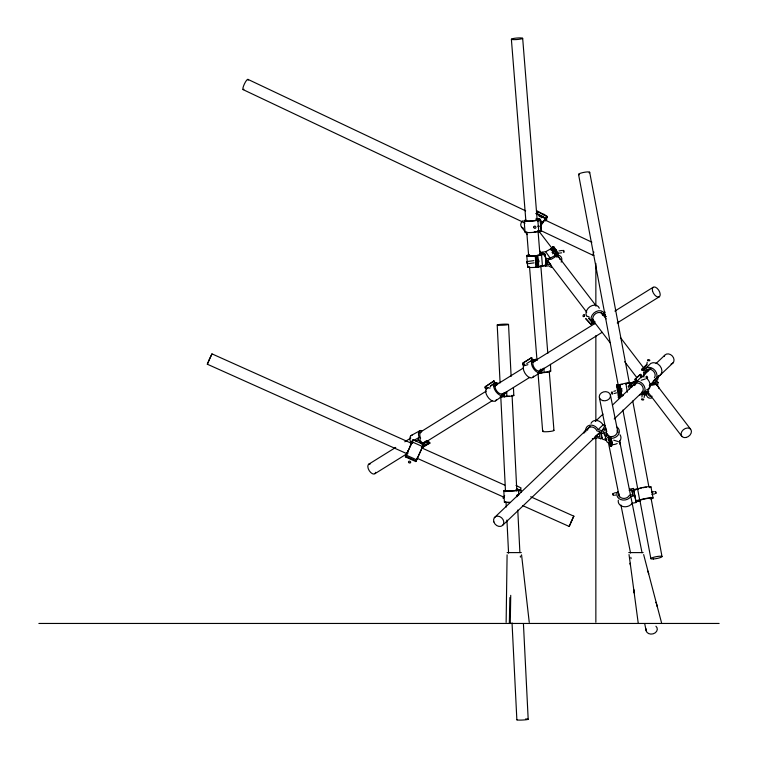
<?xml version="1.0" encoding="UTF-8"?>
<svg xmlns="http://www.w3.org/2000/svg" width="758" height="758" viewBox="0 0 758 758"><rect width="100%" height="100%" fill="white"/><g stroke="black" fill="none" stroke-linecap="round" stroke-linejoin="round"><path stroke-width="1.14" d="M584.75 431.624L584.541 430.999L583.992 433.178M506.136 622.337L507.093 554.847M645.863 391.365L648.242 394.122A5.486 3.629 -47.8 0 0 652.088 396.263M510.267 623.455L510.731 595.343M509.338 623.455L509.888 597.588M645.314 373.855L645.333 372.879L649.416 368.994M504.354 496.575L503.094 498.224L503.795 496.528M505.889 490.653A5.486 0.474 -2.8 0 0 510.248 490.938A5.486 0.474 -2.8 0 0 516.53 490.312L521.002 490.028L518.463 490.284A7.542 0.654 -2.9 0 1 507.945 491.165A7.542 0.654 -2.9 0 1 505.141 490.35M563.232 251.144C563.677 248.349 564.918 253.845 563.393 252.007M592.349 438.607L595.731 438.56L597.342 437.688L600.961 438.806L601.776 430.677L603.974 428.583M407.179 453.824L207.322 364.21L209.483 358.96L211.965 353.863L411.821 443.477M211.956 353.929L207.322 364.21M573.418 516.918L573.872 516.132L569.23 526.478L569.514 525.616M421.77 448.452L417.374 458.164M428.251 442.018L428.422 441.004M541.809 253.513L542.036 252.206L545.684 251.694L550.867 248.795L555.406 255.294L555.121 256.962L551.322 259.236L547.996 259.691L547.172 264.533L550.27 264.106A5.486 3.942 -34.9 0 0 551.057 265.035M542.036 252.206L546.565 258.705L545.267 266.304L548.925 265.793A7.542 5.429 -34.9 0 0 552.051 267.403M550.678 249.903L550.867 248.795M553.217 251.921L552.08 250.292L552.677 246.776L553.71 246.634L558.248 253.134L557.897 255.143L553.368 248.643L553.71 246.634M559.944 259.407A5.486 3.942 -34.9 0 0 557.282 256.81L556.618 256.801L557.215 253.276L552.677 246.776M648.099 369.165L645.645 371.496L641.789 369.999L641.969 369.042L646.858 364.38M647.209 362.135L646.688 365.337L641.789 369.999M641.893 397.059L642.282 394.946M644.101 397.562L644.49 395.449M644.167 392.653L646.555 394.814L644.527 395.259L644.707 394.302L643.125 392.871M651.814 383.832L652.827 384.23L653.462 380.819A7.542 6.073 46.4 0 0 655.073 370.52A7.542 6.073 46.4 0 0 644.262 369.658L641.969 369.042M644.167 369.895L649.161 364.986A7.542 6.073 46.4 0 1 659.962 365.858A7.542 6.073 46.4 0 1 658.351 376.158L657.726 379.559L652.827 384.23M658.996 388.608A7.542 4.993 -47.8 0 0 657.499 385.831L658.124 382.43L656.381 380.848M538.047 260.619C538.512 258.677 539.743 262.524 538.426 262.126M504.108 496.168L504.648 495.505M609.186 440.114C609.953 436.58 607.205 441.933 609.025 440.483M551.938 252.31L552.705 252.338L552.753 253.892M645.2 391.062L646.782 392.502L649.862 387.528L650.487 384.126L658.124 382.43M648.734 391.232L648.46 392.123L646.782 392.502M519.979 490.53L516.928 488.645M415.109 459.13L416.635 460.097L422.632 446.595L412.229 441.933L406.042 455.672L406.203 455.132L414.361 458.789M407.093 453.161L406.885 453.796L413.015 439.763L423.419 444.434L422.49 446.746M645.645 371.496L645.882 370.908A5.486 4.415 46.4 0 1 652.752 370.539A5.486 4.415 46.4 0 1 654.41 377.73M405.359 456.885L405.625 456.24L416.028 460.902L415.763 461.556L405.359 456.885L407.757 451.512M415.877 441.052L418.236 439.763L419.165 437.451A7.542 3.913 61.3 0 1 422.159 430.752M423.419 444.434L421.931 447.542L424.035 446.396L424.963 444.084L426.299 444.226L427.891 442.994L426.621 441.544L424.366 442.189L423.523 444.292L419.828 440.066L420.614 438.115A5.486 2.852 61.3 0 1 421.202 432.401M422.054 447.779L429.919 442.975L428.384 441.222L426.479 442.255M569.599 525.408L570.158 524.043M406.762 453.71L408.012 450.745M570.442 523.39L571.058 521.968M571.219 521.608L571.721 520.5M571.883 520.14L572.517 518.766M537.583 211.207L536.579 213.368L546.423 218.664L536.323 213.358L537.583 211.207L547.428 216.504L546.423 218.664A7.542 1.507 -61.7 0 1 546.471 220.502M540.966 224.396L541.78 222.662L545.684 218.863L535.84 213.576M540.738 225.78L545.684 218.863M547.428 216.504L545.495 220.464A5.486 1.099 -61.7 0 1 545.618 220.948M572.669 518.453L573.2 517.354M410.391 445.249L413.015 439.763M410.438 445.316L411.954 442.151M416.028 460.902L417.222 458.41M415.763 461.556L416.606 459.793M519.486 490.976L521.106 488.01L516.027 485.414M517.411 496.12L518.32 494.358M609.83 443.98L607.054 441.999L606.22 440.332L602.601 439.204L601.009 432.951L604.884 425.579M611.422 446.509L609.83 440.265L610.853 438.314L612.445 444.558L611.422 446.509L610.398 446.197L608.248 437.726L609.091 436.106L606.552 433.301L603.254 432.278L605.727 427.578L606.788 431.747M617.145 430.468A5.486 4.529 -14.3 0 1 611.336 436.627L610.607 436.523L608.807 439.943L609.83 440.265M610.398 446.197L612.199 442.776L610.607 436.523M535.271 360.476L537.327 359.927M592.102 319.042L593.959 321.127L591.458 324.585L590.672 324.178L592.102 322.207L588.559 318.237M591.06 320.227L593.884 323.401L595.068 321.771M633.764 384.998L637.108 381.918M573.825 516.179L530.657 496.755M641.571 392.398A5.486 4.415 46.4 0 0 642.727 386.902A5.486 4.415 46.4 0 0 637.478 383.046L636.824 383.122L634.986 379.303L639.875 374.642L640.785 374.357L642.102 376.508A7.542 6.073 46.4 0 1 644.129 376.934M629.595 389.015L628.335 386.391L633.233 381.729L635.375 381.066M634.986 379.303L640.785 374.357M628.335 386.391L631.547 385.396L632.21 383.643L636.237 380.118A1.137 0.625 72.8 0 0 636.322 380.469M632.039 385.708L630.41 387.262L632.361 386.656M635.886 379.028L636.938 381.198L641.827 376.536M494.387 517.648L590.188 426.318M595.324 421.429L603.027 414.086M612.436 405.123L636.388 382.288M641.514 377.399L650.933 368.426M656.058 363.527L664.614 355.379M634.152 385.576L635.782 384.022M585.763 431.946A7.542 6.073 46.4 0 1 589.819 425.191A7.542 6.073 46.4 0 1 598.157 429.559L603.046 424.887L604.856 425.456M653.462 380.819L658.351 376.158M595.002 436.703L600.251 432.088M502.999 524.962L599.663 432.818M614.207 418.956L643.296 391.232M649.284 385.528L673.237 362.694M600.961 438.806L602.193 437.631M546.565 258.705L550.223 258.203L555.406 255.294M540.075 230.849L537.716 230.783M494.026 380.923L485.48 386.637L494.026 380.923L496.016 384.666L494.434 385.794M486.608 388.778L488.37 387.528M490.132 386.286L494.529 383.169L493.401 381.028M490.663 385.993L495.069 382.885L494.387 383.254A7.542 3.97 54.7 0 0 497.618 393.573A7.542 3.97 54.7 0 0 504.449 392.635L506.685 392.227L501.891 395.629M494.207 383.927L495.969 382.676L498.556 383.368M524.081 365.185L523.939 365.28A7.542 4.046 58.1 0 0 526.459 375.201A7.542 4.046 58.1 0 0 533.566 376.053M494.529 386.135L497.542 384.477M523.702 364.456L522.954 363.006L531.131 357.918L532.116 360.192A7.542 4.046 58.1 0 0 535.404 370.899A7.542 4.046 58.1 0 0 541.923 369.317L544.055 368.701L539.999 371.221M501.815 394.501L504.449 392.635M495.58 400.849L503.501 395.24M540.454 369.184A5.486 2.937 58.1 0 1 535.413 369.26A5.486 2.937 58.1 0 1 533.367 361.793L531.737 357.738L522.954 363.006M605.235 312.135L603.728 313.073L605.092 314.608M526.763 363.518L532.258 360.097M530.894 361.149L533.623 359.453L536.105 359.965M368.596 464.303L395.733 447.419M404.781 441.791L410.817 438.039M418.861 433.036L486.21 391.137M494.254 386.125L523.408 367.99M532.457 362.362L594.784 323.59M614.89 311.083L653.093 287.31M532.921 362.277L535.205 361.244M540.103 370.444L541.923 369.317M374.935 473.684L408.107 453.047M424.196 443.032L492.548 400.508M501.597 394.88L529.747 377.37M538.796 371.742L602.127 332.336M617.211 322.955L659.432 296.691M532.883 377.266L541.06 372.178M487.148 388.484L486.465 388.854A7.542 3.97 54.7 0 0 488.91 398.376A7.542 3.97 54.7 0 0 496.31 399.769M411.026 435.575L419.581 430.895M419.165 437.451L410.609 442.132A7.542 3.913 61.3 0 1 412.163 435.168M411.168 443.629L413.053 442.596M425.257 441.488L426.962 440.55L429.653 443.629M421.799 443.591L424.366 442.189M421.363 447.656L429.919 442.975M496.016 384.666L495.656 384.856A5.486 2.89 54.7 0 0 496.547 390.664A5.486 2.89 54.7 0 0 501.758 393.866M538.057 221.355L537.877 219.1L539.08 218.503L539.232 220.388M525.379 220.095A7.542 0.995 -4.6 0 0 527.341 221.308A7.542 0.995 -4.6 0 0 537.687 220.275L540.53 219.962L541.43 231.237L538.587 231.541A7.542 0.995 -4.6 0 1 529.255 232.573A7.542 0.995 -4.6 0 1 525.303 231.73M537.754 264.495L537.934 266.75L538.786 266.93L546.101 265.508L545.201 254.233L537.034 255.474L537.488 261.112M619.466 385.301L619.987 385.102L620.688 389.508M620.859 390.616L621.731 396.121L621.209 396.32A5.486 1.165 -9 0 0 620.594 397.505M614.416 393.506L616.519 392.843M616.557 385.017L617.997 385.225L619.741 396.245L618.301 396.027L616.557 385.017L619.987 385.102M623.019 395.704L621.825 395.534L620.082 384.514L629.131 382.449L632.02 382.875M625.634 383.927L627.586 383.33M641.202 380.27L645.295 379M618.301 396.027L621.731 396.121M613.828 391.317L615.704 390.749M525.436 365.403L527.9 364.674M531.131 357.918L531.737 357.738M535.754 359.301L535.157 359.472L537.071 359.595M538.455 372.974L544.045 372.576A7.542 1.203 -2 0 0 550.147 370.709M621.825 395.534L623.152 395.174M622.185 384.448L620.082 384.514M539.942 266.323L537.934 266.75M651.425 385.377L656.295 384.297M644.707 394.302L648.242 393.516M651.482 492.169L654.344 491.62M629.481 489.194L633.432 488.446L633.764 490.094L633.641 489.592L637.592 488.844A7.542 0.9 -10.7 0 1 647.834 486.731A7.542 0.9 -10.7 0 1 649.701 487.64M614.113 493.032L617.789 492.34M629.178 490.473L631.878 489.962L632.996 495.552M636.587 489.261L638.823 488.834M614.539 495.249L615.761 495.021M617.685 491.658A7.542 6.036 -11.3 0 0 620.745 499.569A7.542 6.036 -11.3 0 0 630.827 496.556L634.787 495.808L636.133 502.516L632.172 503.265A7.542 6.036 -11.3 0 1 623.171 506.59A7.542 6.036 -11.3 0 1 618.291 500.233M654.76 493.846L651.899 494.387M651.804 498.773A7.542 0.9 -10.7 0 0 649.928 497.864A7.542 0.9 -10.7 0 0 639.695 499.967L635.735 500.725L636.019 501.805L639.97 501.047M640.453 500.782L637.753 501.294L637.573 500.602L640.917 499.967A5.486 0.654 -10.7 0 1 648.384 498.328A5.486 0.654 -10.7 0 1 650.212 498.916M488.872 388.162L490.255 387.916M504.098 396.699L505.984 396.368A5.486 0.474 -2.8 0 0 509.348 396.121M500.147 396.86L506.903 396.5A7.542 0.654 -2.8 0 0 513.337 395.288M537.034 255.474L542.936 254.337L540.473 253.807M558.968 250.907L562.36 250.443M539.506 253.674L545.201 254.233M529.662 255.039A5.486 0.72 -4.6 0 0 529.558 255.825A5.486 0.72 -4.6 0 0 534.769 255.759L537.299 256.052L538.199 267.328L535.84 267.29A7.542 0.995 -4.6 0 1 528.857 267.394A7.542 0.995 -4.6 0 1 528.544 266.39M557.215 253.276L558.248 253.134M559.395 253.125L561.65 252.812M528.155 261.406L533.897 260.629M528.506 263.651L534.077 262.865M540.511 266.067L543.837 265.603M535.669 267.034L538.199 267.328M636.938 381.198L637.213 381.17A7.542 6.073 46.4 0 1 644.954 388.276A7.542 6.073 46.4 0 1 639.667 394.927M536.711 218.588L539.08 218.503M540.53 219.962L536.058 220.237A5.486 0.72 -4.6 0 1 529.018 220.995A5.486 0.72 -4.6 0 1 526.554 220.284M538.095 231.361L541.43 231.237M507.13 552.601L521.305 552.601M628.752 552.601L643.135 552.601M38.876 623.455L719.124 623.455M501.123 396.68L503.104 396.699M552.08 250.292L552.743 250.311M553.643 248.652L552.364 248.615L556.903 255.124L558.172 255.152A7.542 5.429 -34.9 0 1 561.176 262.145M538.227 372.623L541.259 372.813M515.762 489.914L518.785 490L517.581 489.734M634.588 383.245L633.915 383.15L634.891 385.168M628.562 383.027L632.03 383.529M536.02 219.375C536.74 219.697 539.44 220.436 538.843 219.289L537.877 219.1M537.299 256.052L535.508 255.673L536.408 266.949M544.481 265.167L546.101 265.508M618.149 441.554L613.734 440.19M598.157 429.559L601.776 430.677M601.009 432.951L604.628 434.078L605.462 435.746L608.248 437.726M596.176 435.983L599.474 437.006L599.985 431.823L596.925 430.876A5.486 4.415 46.4 0 0 591.695 426.972A5.486 4.415 46.4 0 0 587.516 430.231M604.846 438.531L607.044 439.214M593.884 323.401L595.058 323.789M645.333 372.879L643.514 372.169L644.025 375.674M421.543 447.836L504.733 485.129M416.909 458.183L504.411 497.419M522.774 505.652L569.23 526.478M247.923 79.363L525.645 210.847M544.869 219.953L591.875 242.2M243.072 89.605L525.067 223.117M541.089 230.707L593.429 255.484M589.222 318.805L592.765 322.775L591.922 322.046A7.542 5.713 -41.7 0 1 596.015 311.576A7.542 5.713 -41.7 0 1 604.533 315.66L606.391 316.617M587.715 316.323L589.44 317.214M537.242 211.378L547.087 216.674M536.086 218.361L538.057 219.413M540.028 220.474L542.984 222.056M540.132 221.772L541.78 222.662M593.959 321.127L593.514 320.757A5.486 4.16 -41.7 0 1 596.072 313.357A5.486 4.16 -41.7 0 1 602.629 315.309M655.111 383.681L657.499 385.831M644.973 392.454L646.555 393.895L646.546 395.06A7.542 4.993 -47.8 0 0 651.577 398.054M642.149 393.108L644.527 395.259M603.122 314.068L604.533 315.66M591.458 324.585L585.716 318.616L590.672 324.178M418.236 439.763L424.035 446.396M538.796 231.019L553.122 249.714M558.125 256.251L596.072 305.787M601.085 312.324L606.097 318.872M620.414 337.556L644.035 368.397M654.779 382.42L690.566 429.142M521.589 227.144L527.312 234.62M539.488 250.51L541.629 253.314M547.361 260.79L586.73 312.192M592.462 319.668L610.361 343.033M624.677 361.727L636.843 377.607M647.588 391.63L681.944 436.485M554.344 253.542L556.618 256.801M545.684 251.694L550.223 258.203M543.467 253.191L544.765 255.048M547.996 260.847L550.27 264.106M495.969 382.676L496.907 384.458M533.623 359.453L534.551 361.263M639.875 374.642L641.363 377.73M634.607 381.672L635.469 383.472M656.305 602.932L656.125 602.269L661.545 622.792M648.137 571.807L647.967 571.144L657.177 606.239L657.006 605.576M643.656 554.581L648.659 573.787L648.488 573.124M635.469 489.469L635.649 490.161M609.091 436.106L609.887 439.233M606.552 433.301L607.082 435.386M604.628 434.078L606.22 440.332M610.408 394.946L617.978 432.685M619.58 440.692L630.59 495.58M630.827 496.556L642.054 552.762M599.36 397.514L606.931 435.244M608.541 443.25L619.314 497.002M620.925 505.008L630.552 553.037M644.774 623.938L646.157 630.798M630.827 557.301L631.092 558.646M613.08 494.225C612.511 491.317 613.705 497.494 613.118 494.519M650.961 486.873L653.064 498.006M589.686 172.265L629.453 383.567M632.731 400.982L648.905 486.901M650.876 497.343L662.018 556.562M578.543 174.359L618.31 385.67M622.905 410.05L637.762 488.995M639.733 499.446L650.876 558.655M637.592 488.844L639.695 499.967M633.641 489.592L636.019 501.805M655.746 492.368C655.206 489.412 656.362 495.647 655.812 492.634M633.432 488.446L634.787 495.808M635.659 499.91L636.133 502.516M631.878 489.962L632.74 494.652L629.386 495.287A5.486 4.396 -11.3 0 1 622.953 498.357A5.486 4.396 -11.3 0 1 618.935 493.79M629.131 382.449L629.566 385.216M625.909 383.444L627.302 392.256M617.467 384.732L619.201 395.752M629.026 554.581L630.476 565.184L630.381 564.52M634.124 592.33L634.209 592.993L630.201 563.194L630.296 563.857M638.17 622.792L633.764 589.686L633.859 590.349M521.561 554.847L529.245 622.337M540.189 220.133L541.089 231.408M541.544 254.745L542.444 266.02M538.417 225.865L538.587 228.12M537.839 220.218L538.739 231.493M522.679 38.326A5.666 0.749 -4.6 0 1 514.199 39.643A5.666 0.749 -4.6 0 1 514.199 38.345A5.666 0.749 -4.6 0 1 522.679 38.326L537.204 220.379M538.038 230.887L539.999 255.389M540.833 265.897L547.816 353.418M549.218 370.927L553.965 430.44M537.886 255.654L538.786 266.93M536.276 256.204L537.176 267.47M535.252 255.986L536.152 267.252M511.375 39.217L525.9 221.27M526.744 231.768L528.696 256.28M529.529 266.778L536.986 360.145M538.009 372.974L542.662 431.33M524.138 220.768L525.038 232.043M526.782 255.797L527.236 261.425M527.416 263.68L527.682 267.062M521.002 490.028L521.106 492.406M513.431 387.518L513.829 395.468M518.519 490.255L518.756 494.927M520.348 556.002L520.405 557.13M508.533 324.424A5.666 0.493 -2.8 0 1 500.043 325.267A5.666 0.493 -2.8 0 1 500.043 324.415A5.666 0.493 -2.8 0 1 508.533 324.424L511.119 376.432M512.067 395.354L516.833 491.099M517.771 510.02L519.893 552.573M523.418 623.502L528.184 719.257M506.676 391.952L506.903 396.5M504.506 393.772L504.667 396.898M497.21 324.983L500.09 382.904M500.801 397.088L505.51 491.658M506.041 502.298L506.268 507.026M506.922 520.035L508.571 553.132M512.038 622.877L516.861 719.816M503.824 490.805L504.392 502.156M550.479 364.295L550.715 371.05M543.884 368.075L544.045 372.576M541.799 370.103L541.913 373.201M595.854 263.386L595.854 306.024M595.854 335.633L595.854 420.898M595.854 437.48L595.854 622.233M536.958 231.512A5.486 0.72 -4.6 0 1 534.172 231.986M540.681 231.114A7.542 1.507 -61.7 0 1 539.042 231.351M539.421 226.121A1.137 1.071 63.4 0 1 537.896 226.197M539.165 216.684A1.137 1.071 63.4 0 1 540.786 216.333A1.137 1.071 63.4 0 1 540.89 218.058M542.899 214.817A1.137 1.071 63.4 0 1 544.955 215.462M534.94 256.014A7.542 0.995 -4.6 0 1 527.397 256.033A7.542 0.995 -4.6 0 1 529.046 254.764M555.301 249.249A7.542 5.429 -34.9 0 1 556.571 250.396M639.837 488.484A5.486 0.654 -10.7 0 1 641.287 488.095M642.983 487.726A5.486 0.654 -10.7 0 1 646.242 487.205M618.49 321.78A7.542 4.046 58.1 0 1 618.443 323.524M586.957 316.493A7.542 5.713 -41.7 0 1 590.075 306.592A7.542 5.713 -41.7 0 1 599.313 308.241M593.154 320.236A1.137 0.711 -62.6 0 1 592.339 321.079M547.627 371.78A5.486 0.872 -2 0 1 544.737 372.197M412.058 442.786A5.486 2.852 61.3 0 1 411.49 441.251M646.83 370.179A1.137 0.578 10.5 0 1 647.834 371.079A1.137 0.578 10.5 0 1 646.167 371.164A1.137 0.578 10.5 0 1 646.005 370.217M643.22 399.011A1.137 0.578 10.5 0 1 643.352 399.949A1.137 0.578 10.5 0 1 641.609 399.551A1.137 0.578 10.5 0 1 642.358 398.803M646.167 378.005A7.542 6.073 46.4 0 1 649.957 384.628A7.542 6.073 46.4 0 1 646.555 389.944M617.903 387.167A7.542 1.601 -9 0 1 617.789 385.31L618.784 384.931L620.527 395.941L619.523 396.32A7.542 1.601 -9 0 0 619.637 398.177M622.252 391.043A1.137 0.625 72.8 0 1 621.399 389.65A1.137 0.625 72.8 0 1 622.157 388.958M612.796 393.118A1.137 0.625 72.8 0 1 612.132 394.056A1.137 0.625 72.8 0 1 611.469 392.398A1.137 0.625 72.8 0 1 612.473 392.312M591.032 423.362A7.542 6.073 46.4 0 1 596.717 420.472A7.542 6.073 46.4 0 1 603.046 424.887M617.069 427.114A7.542 6.225 -14.3 0 1 618.67 434.144A7.542 6.225 -14.3 0 1 611.156 438.351L609.754 438.152L611.346 444.406L612.748 444.605A7.542 6.225 -14.3 0 0 617.164 443.477M620.053 434.789A7.542 6.225 -14.3 0 1 619.002 442.104M511.536 395.477A5.486 0.474 -2.8 0 1 511.46 395.78M509.67 502.507A7.542 0.654 -2.8 0 1 505.7 501.701M510.001 502.308A5.486 0.474 -2.9 0 1 506.6 502.147M516.852 496.803A1.137 1.128 0 0 1 517.932 495.628M517.022 496.149A1.137 1.128 0 0 1 517.562 494.642M593.836 255.418A5.666 1.213 -64.7 0 1 593.855 252.016M243.896 89.226A5.666 1.213 -64.7 0 1 244.398 83.967A5.666 1.213 -64.7 0 1 248.15 80.234M523.408 228.177A5.666 4.235 -37.5 0 1 522.499 220.843M553.454 430.174A5.666 0.749 -4.6 0 1 548.11 431.653A5.666 0.749 -4.6 0 1 543.353 430.914M579.529 174.71A5.666 0.966 -10.7 0 1 580.24 173.317A5.666 0.966 -10.7 0 1 587.422 171.924A5.666 0.966 -10.7 0 1 589.089 172.852M655.926 626.222A5.666 4.539 -11.3 0 1 653.064 633.849A5.666 4.539 -11.3 0 1 646.176 628.932M375.655 472.319A5.666 3.041 58.1 0 1 369.288 470.765A5.666 3.041 58.1 0 1 370.245 463.972M664.008 356.554A5.666 4.567 46.4 0 1 672.28 355.938A5.666 4.567 46.4 0 1 671.048 364.086M525.588 718.972A5.666 0.493 -2.8 0 1 527.426 719.541A5.666 0.493 -2.8 0 1 519.931 720.1A5.666 0.493 -2.8 0 1 517.373 719.588M619.637 443.515C620.035 446.367 621.143 439.801 619.637 443.515M526.801 261.832C526.431 265.679 528.866 261.851 526.801 261.832M533.774 227.125A1.137 1.071 63.4 0 0 535.347 228.253A1.137 1.071 63.4 0 0 535.442 226.32A1.137 1.071 63.4 0 0 533.774 227.125M583.935 316.503A1.137 0.711 -62.6 0 0 584.494 314.674A1.137 0.711 -62.6 0 0 583.082 315.546A1.137 0.711 -62.6 0 0 583.935 316.503M522.849 364.247A1.137 0.948 73.8 0 0 523.939 365.82A1.137 0.948 73.8 0 0 524.479 364.058A1.137 0.948 73.8 0 0 522.849 364.247M408.742 462.551A1.137 0.891 21.9 0 0 410.618 462.551A1.137 0.891 21.9 0 0 409.405 461.158A1.137 0.891 21.9 0 0 408.742 462.551M647.787 360.42A1.137 0.578 10.5 0 0 649.72 360.609A1.137 0.578 10.5 0 0 648.63 359.624A1.137 0.578 10.5 0 0 647.787 360.42M646.223 376.84A1.137 0.625 72.8 0 0 647.171 378.422A1.137 0.625 72.8 0 0 647.313 376.717A1.137 0.625 72.8 0 0 646.223 376.84M485.035 387.111A1.137 0.938 79.8 0 0 486.105 388.664A1.137 0.938 79.8 0 0 486.636 386.864A1.137 0.938 79.8 0 0 485.035 387.111M686.132 437.48A5.666 4.235 -37.5 0 0 690.813 429.435A5.666 4.235 -37.5 0 0 681.83 431.539A5.666 4.235 -37.5 0 0 686.132 437.48M653.472 558.978A5.666 0.966 -10.7 0 0 662.018 556.628A5.666 0.966 -10.7 0 0 653.851 557.215A5.666 0.966 -10.7 0 0 653.472 558.978M602.79 400.622A5.666 4.539 -11.3 0 0 610.455 395.193A5.666 4.539 -11.3 0 0 601.407 392.881A5.666 4.539 -11.3 0 0 602.79 400.622M652.486 290.807A5.666 3.041 58.1 0 0 659.157 296.871A5.666 3.041 58.1 0 0 657.139 288.334A5.666 3.041 58.1 0 0 652.486 290.807M493.856 521.921A5.666 4.567 46.4 0 0 502.563 525.446A5.666 4.567 46.4 0 0 499.664 516.549A5.666 4.567 46.4 0 0 493.856 521.921"/></g></svg>
